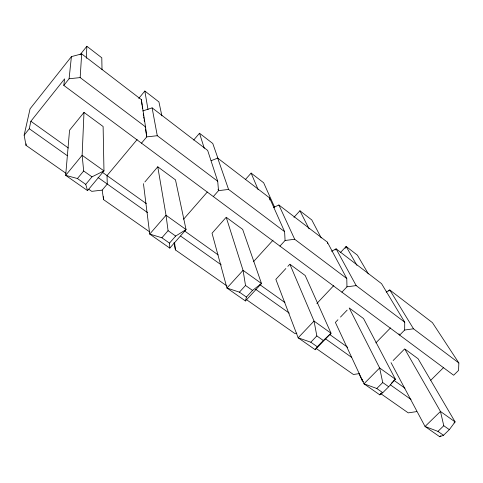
<?xml version="1.0" encoding="UTF-8"?>
<svg xmlns="http://www.w3.org/2000/svg" width="483" height="483" viewBox="0 0 483 483"><rect width="100%" height="100%" fill="white"/><g stroke="black" fill="none" stroke-linecap="round" stroke-linejoin="round"><path stroke-width="0.72" d="M398.916 333.801L399.664 335.105L404.663 330.028L404.724 322.185L381.546 283.66L336.12 248.854L331.604 251.269M386.225 292.124L389.769 289.963L432.43 322.65L458.85 362.975L458.566 370.395L453.646 375.237L63.804 85.406L64.595 78.874L30.87 121.263L29.282 128.726L24.15 135.162L25.979 145.317L65.93 173.276M83.994 112.406L82.134 155.297L83.68 170.982L77.437 178.541L65.676 175.341L69.558 130.223L83.994 112.406L103.114 126.51L103.972 170.904L87.55 190.628L65.676 175.341L82.134 155.297L103.972 170.904L91.975 176.85L85.739 184.367L87.55 190.628M86.336 58.268L86.855 46.259L101.792 57.797L102.022 69.703M141.489 143.161L146.741 136.894L145.54 126.866L80.166 77.6L81.669 53.885L71.406 56.632L30.067 108.826L24.15 135.162M63.804 85.406L69.099 78.753L71.406 56.632M25.979 145.317L26.287 143.862M252.506 290.416L245.521 285.471L243.058 270.329L226.201 217.265L212.037 233.235L226.962 288.049L245.436 300.957L246.408 297.057L252.506 290.416L261.484 283.503L242.665 229.407L226.787 217.7M345.122 248.316L346.142 246.469L357.402 255.169L368.384 273.909M285.851 268.536L275.853 279.367L298.15 337.798L315.218 349.722L317.271 346.752L323.284 340.485L331.042 333.228L305.196 275.515L290.44 264.636M391.043 362.648L425.046 426.471L439.741 436.741L443.497 435.28L449.329 429.647L455.095 421.9L418.103 358.766L405.273 349.306M80.075 54.796L86.855 46.259M138.766 98.405L144.84 91.039L158.919 101.907L161.877 115.842M137.13 139.563L107.033 175.607L107.262 184.035L102.173 190.115L91.74 191.346L88.667 189.191M144.888 181.964L157.766 166.804L175.486 179.875L186.052 229.576L169.805 248.105L149.736 234.08L143.457 183.649M193.695 140.046L199.503 133.242L212.78 143.499L217.942 158.333M169.805 248.105L169.503 243.112L175.679 236.06L186.052 229.576L166.031 215.267L149.736 234.08L161.896 237.781L168.078 230.687L166.031 215.267L157.766 166.804M183.582 219.204L207.304 192.035M213.329 196.569L218.521 190.646L228.574 189.439L284.602 231.659L285.079 240.486L279.947 246.101M245.352 179.622L251.112 173.089L263.664 182.785L274.7 207.424M388.694 386.756L395.39 379.227L363.536 318.532L349.209 307.967L379.638 367.961L382.729 382.536L388.694 386.756L382.771 392.691L379.801 394.853L363.983 383.798L335.383 322.409L337.943 319.734M253.394 261.774L273.04 240.172M293.948 217.332L299.913 210.775L311.795 219.952L321.243 237.95M245.436 300.957L261.484 283.503L243.058 270.329L226.962 288.049L239.417 292.149L245.521 285.471M287.85 266.368L289.854 264.201L314.035 321.068L316.836 335.92L323.284 340.485M335.099 249.953L336.12 248.854L356.17 285.598L404.724 322.185M340.467 252.524L346.142 246.469L356.919 265.318M316.854 303.487L333.795 285.544M341.904 292.161L346.969 286.83L356.17 285.598M315.218 349.722L331.042 333.228L314.035 321.068L298.15 337.798L310.817 342.224L316.836 335.92M340.503 317.059L347.162 310.104M388.724 291.05L389.769 289.963L413.49 328.79L458.85 362.975M375.859 342.894L390.518 327.909M393.144 360.529L404.688 348.877L440.46 411.444L443.786 425.728L449.329 429.647M391.236 383.393L395.39 379.227L379.638 367.961L363.983 383.798L376.794 388.501L382.729 382.536M379.801 394.853L381.878 392.77M430.776 380.242L443.593 367.563M454.032 422.927L455.095 421.9L440.46 411.444L425.046 426.471L437.948 431.391L443.786 425.728M439.741 436.741L440.798 435.714M273.71 207.394L278.884 205.003L327.353 242.14L346.776 278.516L346.969 286.83M211.156 160.694L217.694 158.11L269.52 197.825L284.602 231.659M142.787 110.945L152.115 107.866L207.666 150.43L217.706 181.252L218.521 190.646L218.068 189.221M416.648 411.607L408.232 412.868L380.652 393.567M359.237 373.643L353.393 374.488L315.936 348.267M404.663 330.028L413.49 328.79M296.876 333.161L294.769 333.451L246.415 299.611M285.079 240.486L294.69 239.266L346.776 278.516M217.706 181.252L157.277 135.711L146.741 136.894L145.612 129.48M69.099 78.753L80.166 77.6M77.437 178.541L85.739 184.367M161.896 237.781L169.503 243.112M239.417 292.149L246.408 297.057M310.817 342.224L317.271 346.752M376.794 388.501L382.771 392.691M437.948 431.391L443.497 435.28M102.173 190.115L103.555 199.618L149.682 231.9M174.079 242.478L175.401 249.904L227.022 286.033M359.123 373.927L362.274 380.701L363.5 381.558M29.282 128.726L67.348 155.725M98.049 177.502L147.635 212.671M180.672 236.109L221.25 264.883M255.622 289.269L289.257 313.123M325.361 338.734L351.702 357.42M390.258 384.764L411.051 399.513M83.68 170.982L91.975 176.85M168.078 230.687L175.679 236.06M30.87 121.263L68.338 147.997M102.118 172.099L146.331 203.651M184.403 230.814L218.153 254.903M259.842 284.65L284.94 302.557M329.472 334.333L347.73 347.355M393.983 380.363L404.941 388.181M81.669 53.885L141.356 99.625L145.54 126.866M299.913 210.775L309.084 228.857M278.884 205.003L294.69 239.266M251.112 173.089L258.188 189.741M217.694 158.11L228.574 189.439M199.503 133.242L204.273 148.269M152.115 107.866L157.277 135.711M144.84 91.039L148.003 109.587M327.353 242.14L327.577 243.541M143.24 113.91L143.463 115.395M143.692 116.874L143.916 118.359M144.139 119.838L144.369 121.324M145.16 126.516L145.383 127.995M269.52 197.825L269.84 199.98M141.356 99.625L142.074 105.282M142.25 106.701L142.521 108.82M174.568 242.472L175.401 249.904M362.25 379.203L362.274 380.701M103.507 196.647L103.555 199.618"/></g></svg>
